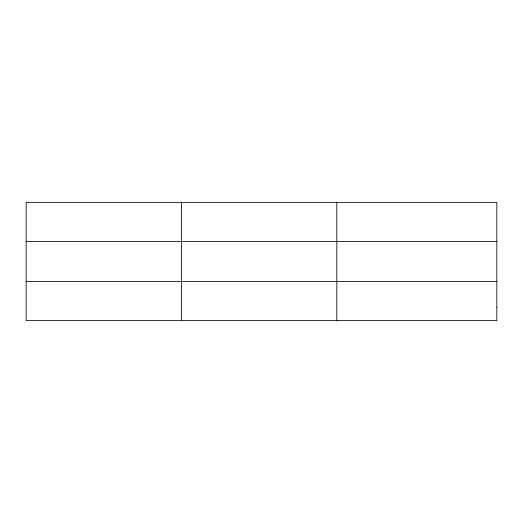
<?xml version="1.0" encoding="UTF-8"?>
<svg xmlns="http://www.w3.org/2000/svg" width="523" height="523" viewBox="0 0 523 523"><rect width="100%" height="100%" fill="white"/><g stroke="black" fill="none" stroke-linecap="round" stroke-linejoin="round"><path stroke-width="0.78" d="M181.481 320.632L181.481 202.368M336.812 320.632L336.812 202.368M26.15 241.397L496.85 241.397M26.15 281.603L496.85 281.603M496.85 307.622L496.85 320.632L26.15 320.632L26.15 202.368L496.85 202.368L496.85 307.622"/></g></svg>
